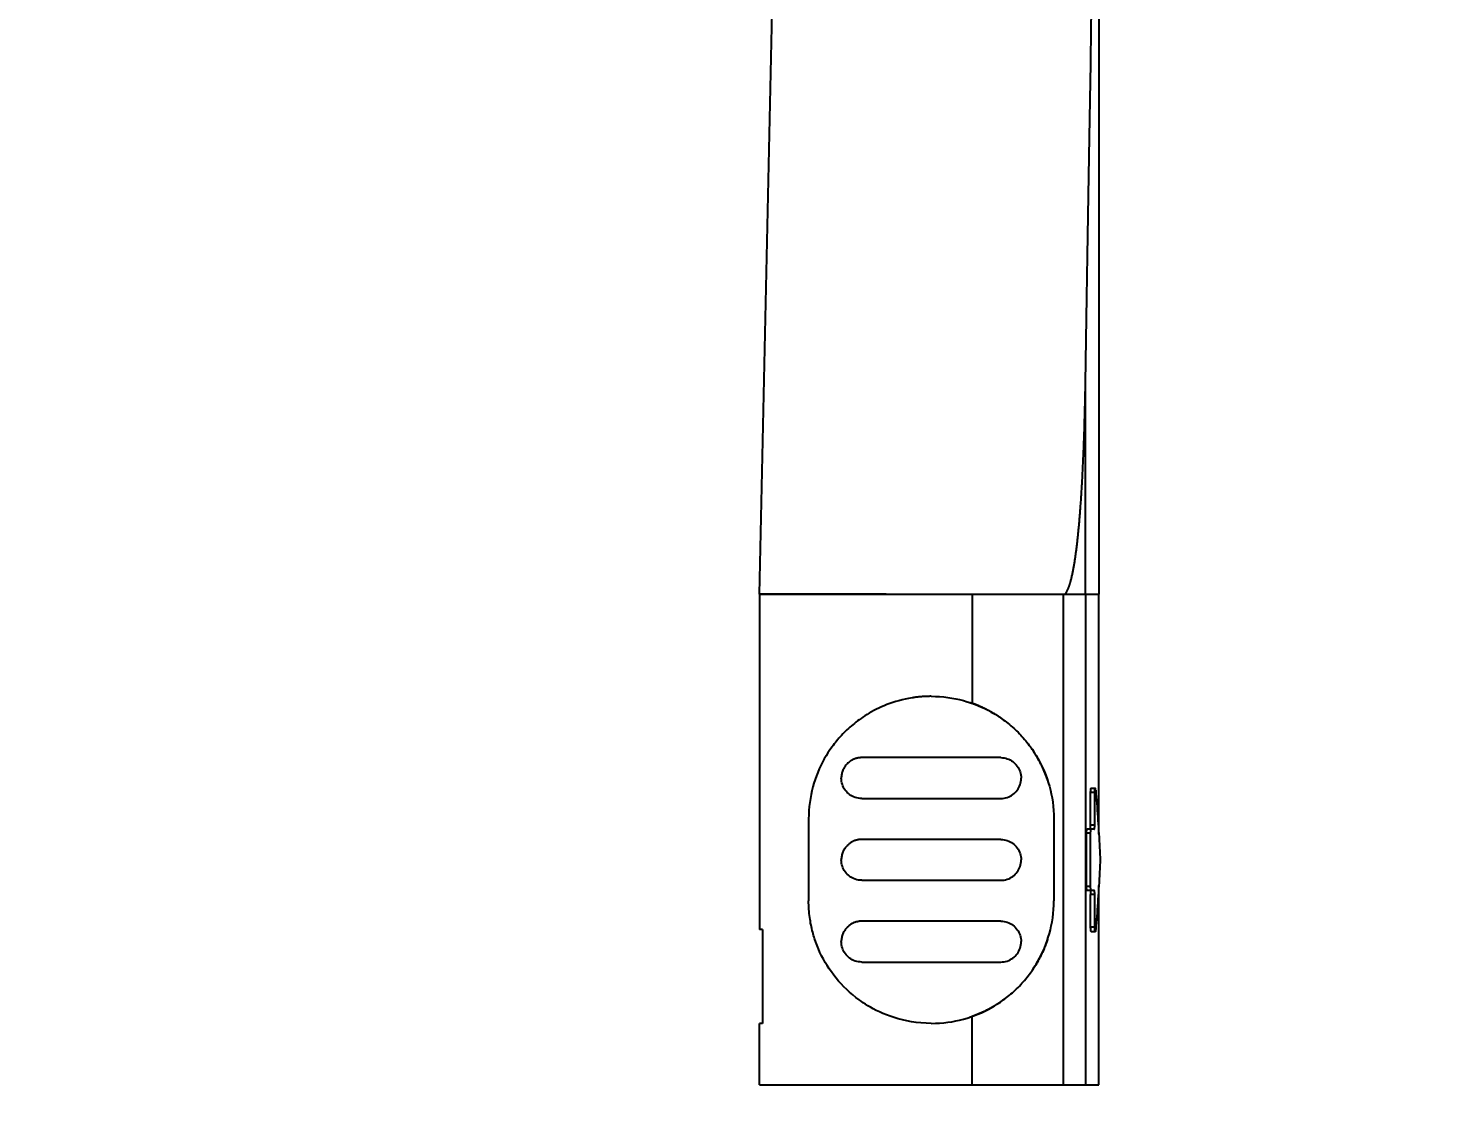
# Model space of a CAD drawing. Header units: inches. Extents: x 0 to 77285, y -118 to 40065.
# Drawn here: x 17422.4 to 17457.02, y 25619.22 to 25645.89 of the extents above; entities that cross this region are included whole.
import ezdxf

# ---------------------------------------------------------------- set-up
doc = ezdxf.new("R2010")
doc.units = ezdxf.units.IN
doc.header["$LTSCALE"] = 5
doc.header["$MEASUREMENT"] = 0
doc.layers.add('55', color=5, linetype='Continuous')
doc.styles.add('SCI', font='')
doc.styles.get('SCI').set_extended_font_data('Gulim')
doc.dimstyles.new('SCH', dxfattribs={"dimtxt": 2.5, "dimasz": 2, "dimexe": 1.25, "dimexo": 0.625, "dimtad": 1, "dimdec": 8, "dimtxsty": 'SCI', "dimcen": 2.5, "dimclrd": 4, "dimclre": 4, "dimclrt": 7, "dimadec": 8, "dimazin": 2, "dimtfac": 1, "dimtdec": 8, "dimtmove": 0, "dimatfit": 3, "dimfxl": 1, "dimarcsym": 0})

# ---------------------------------------------------------------- blocks, each defined once
blk = doc.blocks.new('*D365')
at = {"color": 4, "lineweight": -2, "transparency": 16777216}
for p, q in [((17399.65, 26493.05), (17399.65, 27402.113)), ((17979.65, 23925.05), (17979.65, 27402.113)), ((17559.65, 27302.113), (17819.65, 27302.113))]:
    blk.add_line(p, q, dxfattribs=at)
at = {"color": 4, "transparency": 16777216}
for points in [[(17559.65, 27328.78), (17559.65, 27275.447), (17399.65, 27302.113)], [(17819.65, 27328.78), (17819.65, 27275.447), (17979.65, 27302.113)]]:
    blk.add_solid(points, dxfattribs=at)
at = {"layer": 'Defpoints', "color": 0, "transparency": 16777216}
for p in [(17979.65, 27302.113), (17399.65, 26443.05), (17979.65, 23875.05)]:
    blk.add_point(p, dxfattribs=at)
at = {"color": 7, "transparency": 16777216, "insert": (17689.65, 27454.643), "char_height": 200, "attachment_point": 5, "style": 'SCI'}
blk.add_mtext('580', dxfattribs=at)
blk = doc.blocks.new('*D366')
at = {"color": 4, "lineweight": -2, "transparency": 16777216}
for p, q in [((12554.65, 23925.55), (12554.65, 28076.143)), ((17979.65, 23925.05), (17979.65, 28076.143)), ((12714.65, 27976.143), (17819.65, 27976.143))]:
    blk.add_line(p, q, dxfattribs=at)
at = {"color": 4, "transparency": 16777216}
for points in [[(12714.65, 28002.81), (12714.65, 27949.477), (12554.65, 27976.143)], [(17819.65, 28002.81), (17819.65, 27949.477), (17979.65, 27976.143)]]:
    blk.add_solid(points, dxfattribs=at)
at = {"layer": 'Defpoints', "color": 0, "transparency": 16777216}
for p in [(17979.65, 27976.143), (12554.65, 23875.55), (17979.65, 23875.05)]:
    blk.add_point(p, dxfattribs=at)
at = {"color": 7, "transparency": 16777216, "insert": (15267.15, 28128.806), "char_height": 200, "attachment_point": 5, "style": 'SCI'}
blk.add_mtext('5425', dxfattribs=at)
blk = doc.blocks.new('*D367')
at = {"color": 4, "lineweight": -2, "transparency": 16777216}
for p, q in [((12554.65, 23925.55), (12554.65, 29140.675)), ((21064.65, 23433.05), (21064.65, 29140.675)), ((12714.65, 29040.675), (20904.65, 29040.675))]:
    blk.add_line(p, q, dxfattribs=at)
at = {"color": 4, "transparency": 16777216}
for points in [[(12714.65, 29067.342), (12714.65, 29014.009), (12554.65, 29040.675)], [(20904.65, 29067.342), (20904.65, 29014.009), (21064.65, 29040.675)]]:
    blk.add_solid(points, dxfattribs=at)
at = {"layer": 'Defpoints', "color": 0, "transparency": 16777216}
for p in [(21064.65, 29040.675), (12554.65, 23875.55), (21064.65, 23383.05)]:
    blk.add_point(p, dxfattribs=at)
at = {"color": 7, "transparency": 16777216, "insert": (16809.65, 29193.472), "char_height": 200, "attachment_point": 5, "style": 'SCI'}
blk.add_mtext('8510', dxfattribs=at)
blk = doc.blocks.new('*D374')
at = {"color": 4, "lineweight": -2, "transparency": 16777216}
for p, q in [((12554.65, 23925.55), (12554.65, 30215.876)), ((37924.65, 23433.05), (37924.65, 30215.876)), ((12714.65, 30115.876), (37764.65, 30115.876))]:
    blk.add_line(p, q, dxfattribs=at)
at = {"color": 4, "transparency": 16777216}
for points in [[(12714.65, 30142.543), (12714.65, 30089.21), (12554.65, 30115.876)], [(37764.65, 30142.543), (37764.65, 30089.21), (37924.65, 30115.876)]]:
    blk.add_solid(points, dxfattribs=at)
at = {"layer": 'Defpoints', "color": 0, "transparency": 16777216}
for p in [(37924.65, 30115.876), (12554.65, 23875.55), (37924.65, 23383.05)]:
    blk.add_point(p, dxfattribs=at)
at = {"color": 7, "transparency": 16777216, "insert": (25239.65, 30268.539), "char_height": 200, "attachment_point": 5, "style": 'SCI'}
blk.add_mtext('25370', dxfattribs=at)
blk = doc.blocks.new('A$C6b4d137b')
for p, q in [((277.004, 3.942), (298.504, 3.942)), ((298.504, 0.839), (298.504, 3.942)), ((304.154, 3.839), (303.354, 3.839)), ((303.354, 3.839), (303.354, 3.738)), ((304.154, 3.839), (304.154, 3.738)), ((304.254, 3.825), (304.254, 3.652)), ((305.754, 3.825), (305.754, 3.652)), ((306.654, 3.839), (305.854, 3.839)), ((305.854, 3.839), (305.854, 3.738)), ((306.654, 3.839), (306.654, 3.738)), ((310.504, -4.361), (310.504, 3.939)), ((298.504, 3.612), (293.336, 3.612)), ((298.504, 3.609), (310.504, 3.609)), ((305.654, 3.737), (304.354, 3.737)), ((304.354, 3.737), (304.354, 3.636)), ((305.654, 3.737), (305.654, 3.636)), ((298.504, 3.064), (310.504, 3.064)), ((304.004, 2.839), (306.004, 2.839)), ((302.712, 2.547), (302.713, 2.547)), ((307.295, 2.547), (307.296, 2.547)), ((302.504, 1.539), (302.504, -1.861)), ((303.504, -1.861), (303.504, 1.539)), ((304.504, 1.539), (304.504, -1.861)), ((305.504, -1.861), (305.504, 1.539)), ((306.504, 1.539), (306.504, -1.861)), ((307.504, -1.861), (307.504, 1.539)), ((298.504, -4.361), (298.504, 0.839)), ((298.504, 0.839), (301.176, 0.839)), ((301.176, 0.839), (301.176, 0.839)), ((308.833, 0.839), (308.833, 0.839)), ((310.504, 0.839), (308.833, 0.839)), ((298.504, -1.262), (298.504, -4.361)), ((304.004, -3.161), (306.004, -3.161)), ((298.504, -4.361), (277.004, -3.898)), ((298.504, -4.361), (306.704, -4.361)), ((306.704, -4.293), (306.704, -4.361)), ((309.004, -4.293), (309.004, -4.361)), ((310.504, -4.361), (309.004, -4.361))]:
    blk.add_line(p, q)
for points in [[(293.336, 3.612), (292.278, 3.63), (291.243, 3.647), (290.23, 3.663), (289.241, 3.68), (288.275, 3.696), (287.334, 3.711), (286.418, 3.726), (285.527, 3.741), (284.662, 3.755), (283.823, 3.768), (283.011, 3.781), (282.227, 3.794), (281.47, 3.806), (280.743, 3.818), (280.044, 3.829), (279.375, 3.84), (278.736, 3.85), (278.127, 3.86), (277.55, 3.869), (277.004, 3.878)], [(304.379, 3.939), (304.086, 3.939), (303.792, 3.939), (303.498, 3.939), (303.204, 3.939), (302.911, 3.939), (302.617, 3.939), (302.323, 3.939), (302.029, 3.939), (301.736, 3.939), (301.442, 3.939), (301.148, 3.939), (300.854, 3.939), (300.56, 3.939), (300.267, 3.939), (299.973, 3.939), (299.679, 3.939), (299.385, 3.939), (299.092, 3.939), (298.798, 3.939), (298.504, 3.939)], [(303.299, 3.862), (303.296, 3.861), (303.292, 3.861), (303.289, 3.861), (303.286, 3.86), (303.283, 3.86), (303.28, 3.86), (303.277, 3.859), (303.274, 3.859), (303.271, 3.858), (303.269, 3.858), (303.266, 3.857), (303.264, 3.857), (303.262, 3.856), (303.26, 3.855), (303.258, 3.855), (303.257, 3.854), (303.255, 3.854), (303.255, 3.853), (303.254, 3.852), (303.254, 3.851)], [(303.258, 3.848), (303.258, 3.848), (303.258, 3.848), (303.257, 3.848), (303.257, 3.848), (303.256, 3.849), (303.256, 3.849), (303.256, 3.849), (303.256, 3.849), (303.255, 3.849), (303.255, 3.85), (303.255, 3.85), (303.255, 3.85), (303.254, 3.85), (303.254, 3.85), (303.254, 3.85), (303.254, 3.851), (303.254, 3.851), (303.254, 3.851), (303.254, 3.851), (303.254, 3.851)], [(303.254, 3.751), (303.254, 3.756), (303.254, 3.761), (303.254, 3.766), (303.254, 3.771), (303.254, 3.776), (303.254, 3.781), (303.254, 3.786), (303.254, 3.791), (303.254, 3.796), (303.254, 3.801), (303.254, 3.806), (303.254, 3.811), (303.254, 3.816), (303.254, 3.821), (303.254, 3.826), (303.254, 3.831), (303.254, 3.836), (303.254, 3.841), (303.254, 3.846), (303.254, 3.851)], [(303.354, 3.839), (303.347, 3.839), (303.34, 3.839), (303.334, 3.839), (303.327, 3.839), (303.321, 3.839), (303.315, 3.84), (303.309, 3.84), (303.304, 3.84), (303.298, 3.841), (303.293, 3.841), (303.288, 3.842), (303.284, 3.842), (303.279, 3.843), (303.275, 3.844), (303.272, 3.844), (303.268, 3.845), (303.265, 3.846), (303.263, 3.846), (303.26, 3.847), (303.258, 3.848)], [(303.299, 3.862), (303.381, 3.868), (303.463, 3.875), (303.546, 3.881), (303.628, 3.887), (303.71, 3.894), (303.793, 3.9), (303.875, 3.905), (303.958, 3.911), (304.04, 3.917), (304.123, 3.922), (304.205, 3.928), (304.288, 3.933), (304.37, 3.938), (304.453, 3.943), (304.535, 3.948), (304.618, 3.953), (304.701, 3.957), (304.783, 3.962), (304.866, 3.966), (304.949, 3.97)], [(304.254, 3.825), (304.254, 3.827), (304.253, 3.828), (304.251, 3.829), (304.249, 3.83), (304.246, 3.831), (304.243, 3.832), (304.239, 3.832), (304.235, 3.833), (304.23, 3.834), (304.225, 3.835), (304.219, 3.836), (304.213, 3.836), (304.206, 3.837), (304.2, 3.837), (304.193, 3.838), (304.185, 3.838), (304.178, 3.838), (304.17, 3.838), (304.162, 3.839), (304.154, 3.839)], [(304.949, 3.97), (304.953, 3.97), (304.958, 3.971), (304.964, 3.971), (304.969, 3.971), (304.975, 3.971), (304.98, 3.971), (304.986, 3.971), (304.992, 3.971), (304.998, 3.971), (305.004, 3.972), (305.01, 3.971), (305.016, 3.971), (305.022, 3.971), (305.028, 3.971), (305.034, 3.971), (305.039, 3.971), (305.045, 3.971), (305.05, 3.971), (305.055, 3.97), (305.06, 3.97)], [(305.06, 3.97), (305.142, 3.966), (305.225, 3.962), (305.308, 3.957), (305.39, 3.953), (305.473, 3.948), (305.555, 3.943), (305.638, 3.938), (305.72, 3.933), (305.803, 3.928), (305.886, 3.922), (305.968, 3.917), (306.051, 3.911), (306.133, 3.905), (306.215, 3.9), (306.298, 3.894), (306.38, 3.887), (306.463, 3.881), (306.545, 3.875), (306.627, 3.868), (306.71, 3.862)], [(310.504, 3.939), (310.26, 3.939), (310.017, 3.939), (309.773, 3.939), (309.529, 3.939), (309.285, 3.939), (309.041, 3.939), (308.798, 3.939), (308.554, 3.939), (308.31, 3.939), (308.066, 3.939), (307.823, 3.939), (307.579, 3.939), (307.335, 3.939), (307.091, 3.939), (306.848, 3.939), (306.604, 3.939), (306.36, 3.939), (306.116, 3.939), (305.872, 3.939), (305.629, 3.939)], [(305.854, 3.839), (305.846, 3.839), (305.838, 3.838), (305.83, 3.838), (305.822, 3.838), (305.815, 3.838), (305.808, 3.837), (305.801, 3.837), (305.795, 3.836), (305.789, 3.835), (305.783, 3.835), (305.778, 3.834), (305.773, 3.833), (305.769, 3.832), (305.765, 3.831), (305.762, 3.831), (305.759, 3.83), (305.757, 3.829), (305.755, 3.828), (305.754, 3.827), (305.754, 3.825)], [(306.75, 3.848), (306.748, 3.847), (306.746, 3.846), (306.743, 3.846), (306.74, 3.845), (306.737, 3.844), (306.733, 3.844), (306.729, 3.843), (306.725, 3.842), (306.72, 3.842), (306.715, 3.841), (306.71, 3.841), (306.705, 3.84), (306.699, 3.84), (306.693, 3.84), (306.687, 3.839), (306.681, 3.839), (306.675, 3.839), (306.668, 3.839), (306.661, 3.839), (306.654, 3.839)], [(306.71, 3.862), (306.713, 3.861), (306.716, 3.861), (306.719, 3.861), (306.722, 3.86), (306.725, 3.86), (306.728, 3.86), (306.731, 3.859), (306.734, 3.859), (306.737, 3.858), (306.74, 3.858), (306.742, 3.857), (306.745, 3.857), (306.747, 3.856), (306.749, 3.855), (306.75, 3.855), (306.752, 3.854), (306.753, 3.854), (306.754, 3.853), (306.754, 3.852), (306.754, 3.851)], [(306.75, 3.848), (306.75, 3.848), (306.751, 3.848), (306.751, 3.848), (306.751, 3.848), (306.752, 3.849), (306.752, 3.849), (306.752, 3.849), (306.753, 3.849), (306.753, 3.849), (306.753, 3.85), (306.753, 3.85), (306.754, 3.85), (306.754, 3.85), (306.754, 3.85), (306.754, 3.85), (306.754, 3.851), (306.754, 3.851), (306.754, 3.851), (306.754, 3.851), (306.754, 3.851)], [(306.754, 3.751), (306.754, 3.756), (306.754, 3.761), (306.754, 3.766), (306.754, 3.771), (306.754, 3.776), (306.754, 3.781), (306.754, 3.786), (306.754, 3.791), (306.754, 3.796), (306.754, 3.801), (306.754, 3.806), (306.754, 3.811), (306.754, 3.816), (306.754, 3.821), (306.754, 3.826), (306.754, 3.831), (306.754, 3.836), (306.754, 3.841), (306.754, 3.846), (306.754, 3.851)], [(298.504, 3.108), (298.501, 3.111), (298.499, 3.114), (298.496, 3.117), (298.493, 3.12), (298.49, 3.123), (298.486, 3.125), (298.483, 3.128), (298.48, 3.131), (298.477, 3.133), (298.473, 3.136), (298.47, 3.138), (298.466, 3.14), (298.463, 3.143), (298.46, 3.145), (298.456, 3.147), (298.452, 3.15), (298.449, 3.152), (298.445, 3.154), (298.442, 3.156), (298.438, 3.158), (298.434, 3.16), (298.43, 3.162), (298.426, 3.164), (298.423, 3.166), (298.419, 3.168), (298.415, 3.17), (298.411, 3.172), (298.407, 3.174), (298.403, 3.176), (298.399, 3.178), (298.395, 3.18), (298.391, 3.182), (298.387, 3.184), (298.383, 3.185), (298.379, 3.187), (298.375, 3.189), (298.37, 3.191), (298.366, 3.192), (298.362, 3.194), (298.358, 3.196), (298.354, 3.197), (298.35, 3.199), (298.346, 3.2), (298.342, 3.202), (298.338, 3.204), (298.334, 3.205), (298.329, 3.207), (298.325, 3.208), (298.321, 3.21), (298.317, 3.211), (298.313, 3.213), (298.309, 3.214), (298.305, 3.216), (298.3, 3.217), (298.296, 3.218), (298.292, 3.22), (298.288, 3.221), (298.284, 3.223), (298.28, 3.224), (298.275, 3.225), (298.271, 3.227), (298.267, 3.228), (298.263, 3.229), (298.259, 3.231), (298.255, 3.232), (298.251, 3.233), (298.247, 3.234), (298.242, 3.236), (298.238, 3.237), (298.234, 3.238), (298.23, 3.239), (298.226, 3.241), (298.222, 3.242), (298.217, 3.243), (298.213, 3.244), (298.209, 3.245), (298.205, 3.247), (298.201, 3.248), (298.197, 3.249), (298.192, 3.25), (298.171, 3.256), (298.15, 3.261), (298.129, 3.267), (298.107, 3.272), (298.086, 3.277), (298.065, 3.282), (298.043, 3.287), (298.021, 3.292), (298, 3.296), (297.978, 3.301), (297.957, 3.305), (297.935, 3.309), (297.913, 3.314), (297.892, 3.318), (297.87, 3.322), (297.848, 3.326), (297.826, 3.329), (297.804, 3.333), (297.783, 3.337), (297.761, 3.341), (297.739, 3.344), (297.717, 3.348), (297.695, 3.351), (297.673, 3.355), (297.651, 3.358), (297.629, 3.361), (297.607, 3.364), (297.585, 3.368), (297.563, 3.371), (297.541, 3.374), (297.519, 3.377), (297.497, 3.38), (297.475, 3.383), (297.453, 3.386), (297.43, 3.389), (297.408, 3.392), (297.386, 3.394), (297.364, 3.397), (297.342, 3.4), (297.32, 3.403), (297.298, 3.405), (297.276, 3.408), (297.253, 3.41), (297.231, 3.413), (297.209, 3.415), (297.187, 3.418), (297.165, 3.42), (297.142, 3.423), (297.12, 3.425), (297.098, 3.428), (297.076, 3.43), (297.054, 3.432), (297.031, 3.434), (297.009, 3.437), (296.987, 3.439), (296.965, 3.441), (296.943, 3.443), (296.92, 3.445), (296.898, 3.447), (296.876, 3.45), (296.854, 3.452), (296.831, 3.454), (296.809, 3.456), (296.787, 3.458), (296.765, 3.46), (296.742, 3.462), (296.72, 3.464), (296.698, 3.466), (296.675, 3.467), (296.653, 3.469), (296.631, 3.471), (296.609, 3.473), (296.586, 3.475), (296.564, 3.477), (296.542, 3.478), (296.519, 3.48), (296.497, 3.482), (296.475, 3.484), (296.452, 3.485), (296.43, 3.487), (296.386, 3.49), (296.341, 3.494), (296.296, 3.497), (296.252, 3.5), (296.207, 3.503), (296.162, 3.506), (296.118, 3.509), (296.073, 3.512), (296.028, 3.515), (295.984, 3.517), (295.939, 3.52), (295.894, 3.523), (295.85, 3.525), (295.805, 3.528), (295.76, 3.531), (295.715, 3.533), (295.671, 3.535), (295.626, 3.538), (295.581, 3.54), (295.537, 3.542), (295.492, 3.545), (295.447, 3.547), (295.402, 3.549), (295.358, 3.551), (295.313, 3.553), (295.268, 3.555), (295.223, 3.557), (295.178, 3.559), (295.134, 3.561), (295.089, 3.563), (295.044, 3.565), (294.999, 3.567), (294.955, 3.568), (294.91, 3.57), (294.865, 3.572), (294.82, 3.574), (294.775, 3.575), (294.73, 3.577), (294.686, 3.578), (294.641, 3.58), (294.596, 3.581), (294.551, 3.583), (294.506, 3.584), (294.462, 3.586), (294.417, 3.587), (294.372, 3.588), (294.327, 3.59), (294.282, 3.591), (294.237, 3.592), (294.193, 3.594), (294.148, 3.595), (294.103, 3.596), (294.058, 3.597), (294.013, 3.598), (293.968, 3.599), (293.923, 3.6), (293.879, 3.601), (293.834, 3.602), (293.789, 3.603), (293.744, 3.604), (293.724, 3.605), (293.703, 3.605), (293.683, 3.606), (293.662, 3.606), (293.642, 3.607), (293.622, 3.607), (293.601, 3.607), (293.581, 3.608), (293.56, 3.608), (293.54, 3.609), (293.52, 3.609), (293.499, 3.609), (293.479, 3.61), (293.458, 3.61), (293.438, 3.61), (293.418, 3.611), (293.397, 3.611), (293.377, 3.611), (293.356, 3.612), (293.336, 3.612)], [(303.258, 3.747), (303.258, 3.748), (303.258, 3.748), (303.257, 3.748), (303.257, 3.748), (303.257, 3.748), (303.256, 3.748), (303.256, 3.749), (303.256, 3.749), (303.255, 3.749), (303.255, 3.749), (303.255, 3.749), (303.255, 3.75), (303.255, 3.75), (303.255, 3.75), (303.254, 3.75), (303.254, 3.75), (303.254, 3.751), (303.254, 3.751), (303.254, 3.751), (303.254, 3.751)], [(303.354, 3.738), (303.351, 3.738), (303.349, 3.738), (303.346, 3.738), (303.343, 3.738), (303.341, 3.738), (303.338, 3.738), (303.335, 3.738), (303.333, 3.739), (303.33, 3.739), (303.327, 3.739), (303.325, 3.739), (303.322, 3.739), (303.32, 3.739), (303.317, 3.739), (303.315, 3.739), (303.312, 3.739), (303.31, 3.74), (303.307, 3.74), (303.305, 3.74), (303.303, 3.74), (303.301, 3.74), (303.299, 3.74), (303.297, 3.741), (303.295, 3.741), (303.293, 3.741), (303.291, 3.741), (303.289, 3.741), (303.287, 3.742), (303.286, 3.742), (303.284, 3.742), (303.282, 3.742), (303.281, 3.742), (303.279, 3.743), (303.278, 3.743), (303.276, 3.743), (303.275, 3.743), (303.273, 3.744), (303.272, 3.744), (303.27, 3.744), (303.269, 3.744), (303.268, 3.745), (303.268, 3.745), (303.267, 3.745), (303.267, 3.745), (303.266, 3.745), (303.265, 3.745), (303.265, 3.745), (303.264, 3.746), (303.264, 3.746), (303.263, 3.746), (303.262, 3.746), (303.262, 3.746), (303.261, 3.746), (303.261, 3.746), (303.261, 3.747), (303.26, 3.747), (303.26, 3.747), (303.259, 3.747), (303.259, 3.747), (303.258, 3.747)], [(304.154, 3.738), (304.114, 3.738), (304.074, 3.738), (304.034, 3.738), (303.994, 3.738), (303.954, 3.738), (303.914, 3.738), (303.874, 3.738), (303.834, 3.738), (303.794, 3.738), (303.754, 3.738), (303.714, 3.738), (303.674, 3.738), (303.634, 3.738), (303.594, 3.738), (303.554, 3.738), (303.514, 3.738), (303.474, 3.738), (303.434, 3.738), (303.394, 3.738), (303.354, 3.738)], [(304.254, 3.725), (304.254, 3.725), (304.254, 3.726), (304.254, 3.726), (304.254, 3.726), (304.253, 3.727), (304.253, 3.727), (304.252, 3.728), (304.252, 3.728), (304.251, 3.728), (304.25, 3.729), (304.25, 3.729), (304.249, 3.729), (304.248, 3.73), (304.247, 3.73), (304.246, 3.73), (304.245, 3.731), (304.244, 3.731), (304.242, 3.731), (304.241, 3.732), (304.24, 3.732), (304.239, 3.732), (304.237, 3.732), (304.236, 3.733), (304.235, 3.733), (304.233, 3.733), (304.232, 3.733), (304.23, 3.734), (304.228, 3.734), (304.227, 3.734), (304.225, 3.734), (304.223, 3.735), (304.222, 3.735), (304.22, 3.735), (304.218, 3.735), (304.216, 3.735), (304.214, 3.736), (304.212, 3.736), (304.21, 3.736), (304.208, 3.736), (304.206, 3.736), (304.204, 3.737), (304.202, 3.737), (304.199, 3.737), (304.197, 3.737), (304.194, 3.737), (304.192, 3.737), (304.189, 3.737), (304.187, 3.738), (304.184, 3.738), (304.181, 3.738), (304.179, 3.738), (304.176, 3.738), (304.173, 3.738), (304.17, 3.738), (304.168, 3.738), (304.165, 3.738), (304.162, 3.738), (304.16, 3.738), (304.157, 3.738), (304.154, 3.738)], [(304.354, 3.737), (304.346, 3.737), (304.338, 3.738), (304.33, 3.738), (304.323, 3.738), (304.316, 3.739), (304.309, 3.739), (304.302, 3.74), (304.295, 3.74), (304.289, 3.741), (304.284, 3.742), (304.278, 3.743), (304.274, 3.744), (304.269, 3.745), (304.265, 3.746), (304.262, 3.747), (304.259, 3.748), (304.257, 3.749), (304.255, 3.751), (304.254, 3.752), (304.254, 3.753)], [(304.354, 3.636), (304.351, 3.636), (304.349, 3.636), (304.346, 3.636), (304.343, 3.636), (304.341, 3.636), (304.338, 3.636), (304.335, 3.637), (304.333, 3.637), (304.33, 3.637), (304.327, 3.637), (304.325, 3.637), (304.322, 3.637), (304.319, 3.637), (304.317, 3.637), (304.314, 3.638), (304.312, 3.638), (304.309, 3.638), (304.307, 3.638), (304.305, 3.638), (304.302, 3.639), (304.3, 3.639), (304.298, 3.639), (304.296, 3.639), (304.294, 3.639), (304.293, 3.64), (304.291, 3.64), (304.289, 3.64), (304.287, 3.64), (304.285, 3.641), (304.284, 3.641), (304.282, 3.641), (304.28, 3.641), (304.279, 3.642), (304.277, 3.642), (304.276, 3.642), (304.274, 3.643), (304.273, 3.643), (304.271, 3.643), (304.27, 3.644), (304.269, 3.644), (304.267, 3.644), (304.266, 3.645), (304.265, 3.645), (304.264, 3.645), (304.263, 3.646), (304.261, 3.646), (304.26, 3.647), (304.26, 3.647), (304.259, 3.647), (304.258, 3.648), (304.257, 3.648), (304.257, 3.649), (304.256, 3.649), (304.256, 3.65), (304.255, 3.65), (304.255, 3.65), (304.254, 3.651), (304.254, 3.651), (304.254, 3.652), (304.254, 3.652)], [(305.654, 3.636), (305.589, 3.636), (305.524, 3.636), (305.459, 3.636), (305.394, 3.636), (305.329, 3.636), (305.264, 3.636), (305.199, 3.636), (305.134, 3.636), (305.069, 3.636), (305.004, 3.636), (304.939, 3.636), (304.874, 3.636), (304.809, 3.636), (304.744, 3.636), (304.679, 3.636), (304.614, 3.636), (304.549, 3.636), (304.484, 3.636), (304.419, 3.636), (304.354, 3.636)], [(305.754, 3.753), (305.754, 3.752), (305.753, 3.751), (305.751, 3.749), (305.749, 3.748), (305.746, 3.747), (305.743, 3.746), (305.739, 3.745), (305.735, 3.744), (305.73, 3.743), (305.725, 3.742), (305.719, 3.741), (305.713, 3.74), (305.707, 3.74), (305.7, 3.739), (305.693, 3.739), (305.686, 3.738), (305.678, 3.738), (305.671, 3.738), (305.662, 3.737), (305.654, 3.737)], [(305.754, 3.652), (305.754, 3.652), (305.754, 3.651), (305.754, 3.651), (305.754, 3.65), (305.753, 3.65), (305.753, 3.65), (305.752, 3.649), (305.752, 3.649), (305.751, 3.648), (305.75, 3.648), (305.75, 3.648), (305.749, 3.647), (305.748, 3.647), (305.747, 3.646), (305.746, 3.646), (305.745, 3.646), (305.744, 3.645), (305.743, 3.645), (305.741, 3.644), (305.74, 3.644), (305.739, 3.644), (305.737, 3.643), (305.736, 3.643), (305.735, 3.643), (305.733, 3.642), (305.732, 3.642), (305.73, 3.642), (305.729, 3.642), (305.727, 3.641), (305.725, 3.641), (305.724, 3.641), (305.722, 3.64), (305.72, 3.64), (305.718, 3.64), (305.716, 3.64), (305.714, 3.64), (305.713, 3.639), (305.711, 3.639), (305.709, 3.639), (305.707, 3.639), (305.704, 3.638), (305.702, 3.638), (305.699, 3.638), (305.697, 3.638), (305.694, 3.638), (305.692, 3.637), (305.689, 3.637), (305.687, 3.637), (305.684, 3.637), (305.681, 3.637), (305.679, 3.637), (305.676, 3.637), (305.673, 3.637), (305.671, 3.636), (305.668, 3.636), (305.665, 3.636), (305.662, 3.636), (305.66, 3.636), (305.657, 3.636), (305.654, 3.636)], [(305.754, 3.725), (305.754, 3.725), (305.754, 3.726), (305.754, 3.726), (305.755, 3.726), (305.755, 3.727), (305.756, 3.727), (305.756, 3.728), (305.757, 3.728), (305.757, 3.728), (305.758, 3.729), (305.759, 3.729), (305.76, 3.729), (305.76, 3.73), (305.761, 3.73), (305.762, 3.73), (305.764, 3.731), (305.765, 3.731), (305.766, 3.731), (305.767, 3.732), (305.769, 3.732), (305.77, 3.732), (305.771, 3.732), (305.773, 3.733), (305.774, 3.733), (305.776, 3.733), (305.777, 3.733), (305.779, 3.734), (305.78, 3.734), (305.782, 3.734), (305.784, 3.734), (305.785, 3.735), (305.787, 3.735), (305.789, 3.735), (305.791, 3.735), (305.793, 3.735), (305.794, 3.736), (305.796, 3.736), (305.798, 3.736), (305.8, 3.736), (305.802, 3.736), (305.805, 3.737), (305.807, 3.737), (305.809, 3.737), (305.812, 3.737), (305.814, 3.737), (305.817, 3.737), (305.819, 3.737), (305.822, 3.738), (305.825, 3.738), (305.827, 3.738), (305.83, 3.738), (305.833, 3.738), (305.835, 3.738), (305.838, 3.738), (305.841, 3.738), (305.843, 3.738), (305.846, 3.738), (305.849, 3.738), (305.851, 3.738), (305.854, 3.738)], [(306.654, 3.738), (306.614, 3.738), (306.574, 3.738), (306.534, 3.738), (306.494, 3.738), (306.454, 3.738), (306.414, 3.738), (306.374, 3.738), (306.334, 3.738), (306.294, 3.738), (306.254, 3.738), (306.214, 3.738), (306.174, 3.738), (306.134, 3.738), (306.094, 3.738), (306.054, 3.738), (306.014, 3.738), (305.974, 3.738), (305.934, 3.738), (305.894, 3.738), (305.854, 3.738)], [(306.75, 3.747), (306.749, 3.747), (306.748, 3.747), (306.747, 3.746), (306.746, 3.746), (306.745, 3.746), (306.744, 3.745), (306.743, 3.745), (306.741, 3.745), (306.74, 3.745), (306.739, 3.744), (306.737, 3.744), (306.736, 3.744), (306.734, 3.743), (306.732, 3.743), (306.731, 3.743), (306.729, 3.743), (306.727, 3.742), (306.725, 3.742), (306.723, 3.742), (306.721, 3.742), (306.72, 3.741), (306.718, 3.741), (306.716, 3.741), (306.714, 3.741), (306.712, 3.741), (306.71, 3.74), (306.708, 3.74), (306.706, 3.74), (306.704, 3.74), (306.702, 3.74), (306.7, 3.74), (306.698, 3.74), (306.696, 3.739), (306.694, 3.739), (306.691, 3.739), (306.689, 3.739), (306.687, 3.739), (306.685, 3.739), (306.682, 3.739), (306.68, 3.739), (306.679, 3.739), (306.678, 3.739), (306.676, 3.739), (306.675, 3.738), (306.674, 3.738), (306.672, 3.738), (306.671, 3.738), (306.67, 3.738), (306.669, 3.738), (306.667, 3.738), (306.666, 3.738), (306.665, 3.738), (306.663, 3.738), (306.662, 3.738), (306.661, 3.738), (306.659, 3.738), (306.658, 3.738), (306.657, 3.738), (306.655, 3.738), (306.654, 3.738)], [(306.75, 3.747), (306.75, 3.748), (306.751, 3.748), (306.751, 3.748), (306.751, 3.748), (306.752, 3.748), (306.752, 3.748), (306.752, 3.748), (306.752, 3.749), (306.753, 3.749), (306.753, 3.749), (306.753, 3.749), (306.753, 3.749), (306.753, 3.749), (306.754, 3.75), (306.754, 3.75), (306.754, 3.75), (306.754, 3.75), (306.754, 3.75), (306.754, 3.75), (306.754, 3.751), (306.754, 3.751), (306.754, 3.751), (306.754, 3.751), (306.754, 3.751), (306.754, 3.751), (306.754, 3.751), (306.754, 3.751), (306.754, 3.751), (306.754, 3.751), (306.754, 3.751), (306.754, 3.751), (306.754, 3.751), (306.754, 3.751), (306.754, 3.751), (306.754, 3.751), (306.754, 3.751), (306.754, 3.751), (306.754, 3.751), (306.754, 3.751), (306.754, 3.751)], [(301.004, -0.161), (301.006, -0.058), (301.011, 0.044), (301.02, 0.144), (301.031, 0.243), (301.046, 0.341), (301.064, 0.437), (301.085, 0.532), (301.109, 0.625), (301.135, 0.717), (301.164, 0.806), (301.196, 0.894), (301.23, 0.981), (301.266, 1.065), (301.305, 1.148), (301.346, 1.229), (301.388, 1.307), (301.433, 1.384), (301.479, 1.459), (301.527, 1.532), (301.577, 1.602), (301.605, 1.64), (301.634, 1.678), (301.664, 1.716), (301.694, 1.752), (301.724, 1.789), (301.755, 1.824), (301.787, 1.859), (301.819, 1.894), (301.851, 1.928), (301.884, 1.962), (301.918, 1.995), (301.952, 2.027), (301.986, 2.059), (302.021, 2.09), (302.057, 2.121), (302.093, 2.151), (302.129, 2.181), (302.166, 2.21), (302.203, 2.238), (302.241, 2.266), (302.308, 2.314), (302.378, 2.36), (302.451, 2.405), (302.525, 2.449), (302.602, 2.491), (302.681, 2.531), (302.763, 2.57), (302.847, 2.606), (302.932, 2.641), (303.02, 2.673), (303.11, 2.703), (303.202, 2.73), (303.296, 2.754), (303.391, 2.776), (303.489, 2.794), (303.589, 2.81), (303.69, 2.822), (303.793, 2.831), (303.898, 2.837), (304.004, 2.839)], [(309.004, -0.161), (309.002, -0.058), (308.997, 0.044), (308.989, 0.144), (308.977, 0.243), (308.962, 0.341), (308.944, 0.437), (308.923, 0.532), (308.899, 0.625), (308.873, 0.717), (308.844, 0.806), (308.812, 0.894), (308.778, 0.981), (308.742, 1.065), (308.703, 1.148), (308.663, 1.229), (308.62, 1.307), (308.575, 1.384), (308.529, 1.459), (308.481, 1.532), (308.431, 1.602), (308.403, 1.64), (308.374, 1.678), (308.345, 1.716), (308.315, 1.752), (308.284, 1.789), (308.253, 1.824), (308.222, 1.859), (308.19, 1.894), (308.157, 1.928), (308.124, 1.962), (308.09, 1.995), (308.056, 2.027), (308.022, 2.059), (307.987, 2.09), (307.951, 2.121), (307.915, 2.151), (307.879, 2.181), (307.842, 2.21), (307.805, 2.238), (307.767, 2.266), (307.7, 2.314), (307.63, 2.36), (307.558, 2.405), (307.483, 2.449), (307.406, 2.491), (307.327, 2.531), (307.245, 2.57), (307.162, 2.606), (307.076, 2.641), (306.988, 2.673), (306.898, 2.703), (306.806, 2.73), (306.713, 2.754), (306.617, 2.776), (306.519, 2.794), (306.42, 2.81), (306.318, 2.822), (306.215, 2.831), (306.111, 2.837), (306.004, 2.839)], [(303.068, 2.689), (303.063, 2.687), (303.057, 2.685), (303.051, 2.683), (303.045, 2.681), (303.04, 2.68), (303.034, 2.678), (303.028, 2.676), (303.022, 2.674), (303.017, 2.672), (303.011, 2.67), (303.005, 2.668), (303, 2.666), (302.994, 2.664), (302.988, 2.662), (302.982, 2.659), (302.977, 2.657), (302.971, 2.655), (302.965, 2.653), (302.96, 2.651), (302.954, 2.649), (302.934, 2.642), (302.915, 2.634), (302.895, 2.626), (302.875, 2.618), (302.856, 2.61), (302.836, 2.602), (302.817, 2.594), (302.797, 2.585), (302.778, 2.577), (302.759, 2.568), (302.739, 2.559), (302.72, 2.55), (302.701, 2.541), (302.682, 2.532), (302.663, 2.523), (302.644, 2.513), (302.626, 2.503), (302.607, 2.494), (302.588, 2.484), (302.57, 2.474), (302.554, 2.465), (302.537, 2.456), (302.521, 2.447), (302.505, 2.438), (302.489, 2.428), (302.473, 2.419), (302.457, 2.409), (302.442, 2.4), (302.426, 2.39), (302.41, 2.38), (302.394, 2.37), (302.379, 2.36), (302.363, 2.35), (302.348, 2.34), (302.333, 2.33), (302.317, 2.32), (302.302, 2.309), (302.287, 2.299), (302.272, 2.288), (302.257, 2.277)], [(306.944, 2.688), (306.953, 2.685), (306.962, 2.682), (306.971, 2.679), (306.98, 2.676), (306.989, 2.673), (306.998, 2.67), (307.007, 2.666), (307.015, 2.663), (307.024, 2.66), (307.033, 2.657), (307.042, 2.654), (307.051, 2.65), (307.06, 2.647), (307.069, 2.644), (307.077, 2.64), (307.086, 2.637), (307.095, 2.634), (307.104, 2.63), (307.112, 2.627), (307.121, 2.623), (307.151, 2.611), (307.18, 2.599), (307.209, 2.586), (307.238, 2.573), (307.267, 2.56), (307.296, 2.546), (307.325, 2.532), (307.354, 2.518), (307.382, 2.504), (307.41, 2.489), (307.438, 2.474), (307.466, 2.458), (307.494, 2.443), (307.521, 2.427), (307.549, 2.411), (307.576, 2.394), (307.603, 2.377), (307.63, 2.36), (307.656, 2.343), (307.683, 2.325), (307.686, 2.323), (307.689, 2.321), (307.692, 2.319), (307.696, 2.317), (307.699, 2.314), (307.702, 2.312), (307.705, 2.31), (307.708, 2.308), (307.711, 2.306), (307.714, 2.304), (307.718, 2.301), (307.721, 2.299), (307.724, 2.297), (307.727, 2.295), (307.73, 2.293), (307.733, 2.29), (307.736, 2.288), (307.739, 2.286), (307.743, 2.284), (307.746, 2.282)], [(302.504, 1.539), (302.506, 1.581), (302.511, 1.621), (302.519, 1.661), (302.53, 1.699), (302.544, 1.736), (302.561, 1.771), (302.581, 1.805), (302.602, 1.837), (302.627, 1.867), (302.653, 1.894), (302.681, 1.92), (302.712, 1.944), (302.744, 1.965), (302.777, 1.984), (302.812, 2), (302.849, 2.014), (302.886, 2.025), (302.925, 2.032), (302.964, 2.037), (303.004, 2.039)], [(303.504, 1.539), (303.502, 1.58), (303.498, 1.62), (303.49, 1.659), (303.479, 1.696), (303.465, 1.733), (303.449, 1.768), (303.429, 1.802), (303.408, 1.834), (303.384, 1.864), (303.358, 1.892), (303.33, 1.918), (303.3, 1.942), (303.268, 1.964), (303.234, 1.983), (303.199, 1.999), (303.163, 2.013), (303.125, 2.024), (303.086, 2.032), (303.045, 2.037), (303.004, 2.039)], [(304.504, 1.539), (304.506, 1.581), (304.511, 1.621), (304.519, 1.661), (304.53, 1.699), (304.544, 1.736), (304.561, 1.771), (304.581, 1.805), (304.602, 1.837), (304.627, 1.867), (304.653, 1.894), (304.681, 1.92), (304.712, 1.944), (304.744, 1.965), (304.777, 1.984), (304.812, 2), (304.849, 2.014), (304.886, 2.025), (304.925, 2.032), (304.964, 2.037), (305.004, 2.039)], [(305.504, 1.539), (305.502, 1.58), (305.498, 1.62), (305.49, 1.659), (305.479, 1.696), (305.465, 1.733), (305.449, 1.768), (305.429, 1.802), (305.408, 1.834), (305.384, 1.864), (305.358, 1.892), (305.33, 1.918), (305.3, 1.942), (305.268, 1.964), (305.234, 1.983), (305.199, 1.999), (305.163, 2.013), (305.125, 2.024), (305.086, 2.032), (305.045, 2.037), (305.004, 2.039)], [(306.504, 1.539), (306.506, 1.581), (306.511, 1.621), (306.519, 1.661), (306.53, 1.699), (306.544, 1.736), (306.561, 1.771), (306.581, 1.805), (306.602, 1.837), (306.627, 1.867), (306.653, 1.894), (306.681, 1.92), (306.712, 1.944), (306.744, 1.965), (306.777, 1.984), (306.812, 2), (306.849, 2.014), (306.886, 2.025), (306.925, 2.032), (306.964, 2.037), (307.004, 2.039)], [(307.504, 1.539), (307.502, 1.58), (307.498, 1.62), (307.49, 1.659), (307.479, 1.696), (307.465, 1.733), (307.449, 1.768), (307.429, 1.802), (307.408, 1.834), (307.384, 1.864), (307.358, 1.892), (307.33, 1.918), (307.3, 1.942), (307.268, 1.964), (307.234, 1.983), (307.199, 1.999), (307.163, 2.013), (307.125, 2.024), (307.086, 2.032), (307.045, 2.037), (307.004, 2.039)], [(301.55, 1.564), (301.547, 1.559), (301.544, 1.555), (301.541, 1.551), (301.538, 1.547), (301.535, 1.542), (301.532, 1.538), (301.529, 1.534), (301.526, 1.53), (301.523, 1.525), (301.52, 1.521), (301.517, 1.517), (301.514, 1.513), (301.512, 1.508), (301.509, 1.504), (301.506, 1.5), (301.503, 1.495), (301.5, 1.491), (301.497, 1.487), (301.494, 1.482), (301.492, 1.478), (301.48, 1.46), (301.469, 1.442), (301.457, 1.424), (301.446, 1.406), (301.435, 1.388), (301.424, 1.369), (301.413, 1.351), (301.402, 1.332), (301.392, 1.314), (301.381, 1.295), (301.371, 1.276), (301.361, 1.257), (301.351, 1.238), (301.341, 1.219), (301.331, 1.2), (301.321, 1.181), (301.312, 1.162), (301.302, 1.142), (301.293, 1.123), (301.284, 1.104), (301.278, 1.091), (301.272, 1.078), (301.266, 1.065), (301.26, 1.052), (301.254, 1.038), (301.249, 1.025), (301.243, 1.012), (301.238, 0.999), (301.232, 0.986), (301.227, 0.973), (301.221, 0.959), (301.216, 0.946), (301.211, 0.933), (301.205, 0.919), (301.2, 0.906), (301.195, 0.893), (301.19, 0.879), (301.185, 0.866), (301.18, 0.852), (301.176, 0.839)], [(308.468, 1.551), (308.472, 1.544), (308.477, 1.538), (308.481, 1.531), (308.486, 1.524), (308.491, 1.517), (308.495, 1.511), (308.5, 1.504), (308.504, 1.497), (308.509, 1.49), (308.513, 1.483), (308.518, 1.477), (308.522, 1.47), (308.527, 1.463), (308.531, 1.456), (308.535, 1.449), (308.54, 1.442), (308.544, 1.435), (308.548, 1.428), (308.553, 1.421), (308.557, 1.415), (308.563, 1.405), (308.568, 1.396), (308.574, 1.387), (308.579, 1.378), (308.585, 1.369), (308.59, 1.36), (308.595, 1.351), (308.601, 1.342), (308.606, 1.332), (308.611, 1.323), (308.616, 1.314), (308.622, 1.305), (308.627, 1.295), (308.632, 1.286), (308.637, 1.277), (308.642, 1.267), (308.647, 1.258), (308.652, 1.248), (308.657, 1.239), (308.662, 1.23), (308.672, 1.211), (308.682, 1.192), (308.691, 1.173), (308.701, 1.154), (308.71, 1.134), (308.719, 1.115), (308.728, 1.096), (308.737, 1.076), (308.746, 1.057), (308.754, 1.037), (308.763, 1.018), (308.771, 0.998), (308.779, 0.978), (308.787, 0.959), (308.795, 0.939), (308.803, 0.919), (308.811, 0.899), (308.818, 0.879), (308.825, 0.859), (308.833, 0.839)], [(301.151, 0.766), (301.152, 0.77), (301.153, 0.773), (301.155, 0.777), (301.156, 0.781), (301.157, 0.784), (301.158, 0.788), (301.159, 0.791), (301.161, 0.795), (301.162, 0.799), (301.163, 0.802), (301.164, 0.806), (301.166, 0.81), (301.167, 0.813), (301.168, 0.817), (301.169, 0.821), (301.171, 0.824), (301.172, 0.828), (301.173, 0.832), (301.174, 0.835), (301.176, 0.839)], [(308.857, 0.766), (308.857, 0.766), (308.857, 0.766), (308.857, 0.767), (308.857, 0.767), (308.857, 0.767), (308.857, 0.768), (308.857, 0.768), (308.857, 0.768), (308.856, 0.768), (308.856, 0.769), (308.856, 0.769), (308.856, 0.769), (308.856, 0.769), (308.856, 0.77), (308.856, 0.77), (308.856, 0.77), (308.856, 0.77), (308.856, 0.771), (308.856, 0.771), (308.856, 0.771), (308.854, 0.775), (308.853, 0.778), (308.852, 0.781), (308.851, 0.785), (308.85, 0.788), (308.849, 0.792), (308.848, 0.795), (308.847, 0.798), (308.845, 0.802), (308.844, 0.805), (308.843, 0.808), (308.842, 0.812), (308.841, 0.815), (308.84, 0.819), (308.838, 0.822), (308.837, 0.825), (308.836, 0.829), (308.835, 0.832), (308.834, 0.835), (308.833, 0.839)], [(301.004, -0.161), (301.004, -0.185), (301.005, -0.209), (301.005, -0.232), (301.006, -0.256), (301.006, -0.28), (301.008, -0.303), (301.009, -0.327), (301.01, -0.351), (301.012, -0.374), (301.013, -0.398), (301.015, -0.421), (301.018, -0.445), (301.02, -0.468), (301.022, -0.491), (301.025, -0.515), (301.028, -0.538), (301.031, -0.561), (301.034, -0.584), (301.038, -0.607), (301.041, -0.63), (301.056, -0.714), (301.072, -0.796), (301.09, -0.875), (301.111, -0.953), (301.132, -1.029), (301.156, -1.103), (301.18, -1.175), (301.207, -1.244), (301.234, -1.312), (301.262, -1.378), (301.291, -1.442), (301.322, -1.504), (301.352, -1.564), (301.384, -1.621), (301.415, -1.677), (301.448, -1.731), (301.48, -1.782), (301.512, -1.832), (301.545, -1.879), (301.577, -1.925), (301.606, -1.964), (301.636, -2.003), (301.667, -2.042), (301.698, -2.079), (301.729, -2.116), (301.761, -2.153), (301.793, -2.188), (301.825, -2.223), (301.858, -2.257), (301.891, -2.291), (301.925, -2.324), (301.959, -2.356), (301.993, -2.387), (302.028, -2.418), (302.063, -2.448), (302.098, -2.478), (302.133, -2.506), (302.169, -2.534), (302.205, -2.562), (302.241, -2.588), (302.312, -2.638), (302.385, -2.687), (302.46, -2.733), (302.537, -2.778), (302.616, -2.821), (302.697, -2.862), (302.78, -2.9), (302.865, -2.936), (302.951, -2.97), (303.04, -3.002), (303.129, -3.031), (303.221, -3.057), (303.314, -3.081), (303.408, -3.102), (303.504, -3.119), (303.601, -3.134), (303.7, -3.146), (303.8, -3.154), (303.902, -3.159), (304.004, -3.161)], [(309.004, -0.161), (309.001, -0.288), (308.994, -0.412), (308.981, -0.531), (308.965, -0.647), (308.944, -0.759), (308.92, -0.867), (308.893, -0.97), (308.863, -1.07), (308.831, -1.166), (308.797, -1.257), (308.761, -1.344), (308.724, -1.426), (308.686, -1.505), (308.648, -1.578), (308.61, -1.648), (308.572, -1.712), (308.535, -1.772), (308.498, -1.828), (308.464, -1.879), (308.431, -1.925), (308.371, -2.005), (308.309, -2.082), (308.244, -2.157), (308.178, -2.229), (308.11, -2.298), (308.04, -2.365), (307.969, -2.428), (307.896, -2.49), (307.821, -2.548), (307.745, -2.604), (307.668, -2.657), (307.59, -2.708), (307.511, -2.755), (307.43, -2.8), (307.349, -2.843), (307.267, -2.883), (307.184, -2.92), (307.1, -2.954), (307.016, -2.985), (306.931, -3.014), (306.893, -3.027), (306.853, -3.039), (306.813, -3.05), (306.772, -3.061), (306.73, -3.072), (306.687, -3.082), (306.643, -3.092), (306.599, -3.102), (306.553, -3.111), (306.507, -3.119), (306.46, -3.126), (306.412, -3.133), (306.364, -3.14), (306.315, -3.145), (306.265, -3.15), (306.214, -3.154), (306.163, -3.157), (306.11, -3.159), (306.058, -3.161), (306.004, -3.161)], [(302.504, -1.861), (302.504, -1.88), (302.505, -1.898), (302.507, -1.916), (302.509, -1.934), (302.512, -1.951), (302.516, -1.968), (302.519, -1.984), (302.524, -2), (302.529, -2.015), (302.534, -2.03), (302.539, -2.045), (302.545, -2.059), (302.551, -2.073), (302.558, -2.086), (302.564, -2.099), (302.571, -2.111), (302.578, -2.123), (302.585, -2.134), (302.592, -2.145), (302.6, -2.155), (302.613, -2.172), (302.627, -2.189), (302.642, -2.206), (302.658, -2.222), (302.674, -2.237), (302.692, -2.251), (302.71, -2.265), (302.729, -2.278), (302.748, -2.291), (302.768, -2.302), (302.789, -2.313), (302.811, -2.323), (302.833, -2.331), (302.856, -2.339), (302.879, -2.346), (302.903, -2.351), (302.928, -2.355), (302.953, -2.359), (302.978, -2.361), (303.004, -2.361)], [(303.504, -1.861), (303.502, -1.903), (303.497, -1.944), (303.489, -1.984), (303.478, -2.022), (303.464, -2.059), (303.447, -2.094), (303.428, -2.128), (303.406, -2.159), (303.382, -2.189), (303.355, -2.217), (303.327, -2.243), (303.297, -2.267), (303.265, -2.288), (303.231, -2.307), (303.196, -2.323), (303.16, -2.336), (303.122, -2.347), (303.084, -2.355), (303.044, -2.36), (303.004, -2.361)], [(304.504, -1.861), (304.504, -1.88), (304.505, -1.898), (304.507, -1.916), (304.509, -1.934), (304.512, -1.951), (304.516, -1.968), (304.519, -1.984), (304.524, -2), (304.529, -2.015), (304.534, -2.03), (304.539, -2.045), (304.545, -2.059), (304.551, -2.073), (304.558, -2.086), (304.564, -2.099), (304.571, -2.111), (304.578, -2.123), (304.585, -2.134), (304.592, -2.145), (304.6, -2.155), (304.613, -2.172), (304.627, -2.189), (304.642, -2.206), (304.658, -2.222), (304.674, -2.237), (304.692, -2.251), (304.71, -2.265), (304.729, -2.278), (304.748, -2.291), (304.768, -2.302), (304.789, -2.313), (304.811, -2.323), (304.833, -2.331), (304.856, -2.339), (304.879, -2.346), (304.903, -2.351), (304.928, -2.355), (304.953, -2.359), (304.978, -2.361), (305.004, -2.361)], [(305.504, -1.861), (305.502, -1.903), (305.497, -1.944), (305.489, -1.984), (305.478, -2.022), (305.464, -2.059), (305.447, -2.094), (305.428, -2.128), (305.406, -2.159), (305.382, -2.189), (305.355, -2.217), (305.327, -2.243), (305.297, -2.267), (305.265, -2.288), (305.231, -2.307), (305.196, -2.323), (305.16, -2.336), (305.122, -2.347), (305.084, -2.355), (305.044, -2.36), (305.004, -2.361)], [(306.504, -1.861), (306.504, -1.88), (306.505, -1.898), (306.507, -1.916), (306.509, -1.934), (306.512, -1.951), (306.516, -1.968), (306.519, -1.984), (306.524, -2), (306.529, -2.015), (306.534, -2.03), (306.539, -2.045), (306.545, -2.059), (306.551, -2.073), (306.558, -2.086), (306.564, -2.099), (306.571, -2.111), (306.578, -2.123), (306.585, -2.134), (306.592, -2.145), (306.6, -2.155), (306.613, -2.172), (306.627, -2.189), (306.642, -2.206), (306.658, -2.222), (306.674, -2.237), (306.692, -2.251), (306.71, -2.265), (306.729, -2.278), (306.748, -2.291), (306.768, -2.302), (306.789, -2.313), (306.811, -2.323), (306.833, -2.331), (306.856, -2.339), (306.879, -2.346), (306.903, -2.351), (306.928, -2.355), (306.953, -2.359), (306.978, -2.361), (307.004, -2.361)], [(307.504, -1.861), (307.502, -1.903), (307.497, -1.944), (307.489, -1.984), (307.478, -2.022), (307.464, -2.059), (307.447, -2.094), (307.428, -2.128), (307.406, -2.159), (307.382, -2.189), (307.355, -2.217), (307.327, -2.243), (307.297, -2.267), (307.265, -2.288), (307.231, -2.307), (307.196, -2.323), (307.16, -2.336), (307.122, -2.347), (307.084, -2.355), (307.044, -2.36), (307.004, -2.361)], [(306.704, -4.293), (306.819, -4.293), (306.934, -4.293), (307.049, -4.293), (307.164, -4.293), (307.279, -4.293), (307.394, -4.293), (307.509, -4.293), (307.624, -4.293), (307.739, -4.293), (307.854, -4.293), (307.969, -4.293), (308.084, -4.293), (308.199, -4.293), (308.314, -4.293), (308.429, -4.293), (308.544, -4.293), (308.659, -4.293), (308.774, -4.293), (308.889, -4.293), (309.004, -4.293)], [(306.704, -4.293), (306.819, -4.293), (306.934, -4.293), (307.049, -4.293), (307.164, -4.293), (307.279, -4.293), (307.394, -4.293), (307.509, -4.293), (307.624, -4.293), (307.739, -4.293), (307.854, -4.293), (307.969, -4.293), (308.084, -4.293), (308.199, -4.293), (308.314, -4.293), (308.429, -4.293), (308.544, -4.293), (308.659, -4.293), (308.774, -4.293), (308.889, -4.293), (309.004, -4.293)]]:
    blk.add_lwpolyline(points)
blk = doc.blocks.new('A$C98ccf4fa')
at = {"layer": '55'}
blk.add_blockref('A$C6b4d137b', (-85, 45), dxfattribs=at)
blk = doc.blocks.new('A$C24dcf2da')
blk.add_blockref('A$C98ccf4fa', (0, 0))

msp = doc.modelspace()

# ---------------------------------------------------------------- block references
at = {"rotation": 270}
msp.add_blockref('A$C24dcf2da', (17399.6497809, 25845.5504763, 0), dxfattribs=at)

# ---------------------------------------------------------------- dimensions: what is measured, and where the dimension line sits
for base, p1, p2, picture, middle in [((37924.649780898, 30115.8761734788), (12554.649780898, 23875.5504762968), (37924.649780898, 23383.0504762948), '*D374', (25239.649780898, 30268.5392893244)), ((21064.649780898, 29040.6754827387), (12554.649780898, 23875.5504762968), (21064.649780898, 23383.0504762948), '*D367', (16809.649780898, 29193.4717543765)), ((17979.649780898, 27976.1433020648), (12554.649780898, 23875.5504762968), (17979.649780898, 23875.0504762948), '*D366', (15267.149780898, 28128.8064179103)), ((17979.649780898, 27302.1133816955), (17399.649780898, 26443.0504762968), (17979.649780898, 23875.0504762948), '*D365', (17689.649780898, 27454.6433417487))]:
    dim = msp.add_linear_dim(base=base, p1=p1, p2=p2, dimstyle='SCH', override={"dimscale": 80})
    dim.commit()
    dim.dimension.update_dxf_attribs({"geometry": picture, "text_midpoint": middle})

# ---------------------------------------------------------------- leaders
msp.add_leader([(17399.65170498, 23913.04575819), (19552.82136544, 27450.34323961)], dimstyle='SCH', override={"dimscale": 80, "dimgap": 0.625, "dimtad": 1})

doc.saveas('drawing.dxf')
